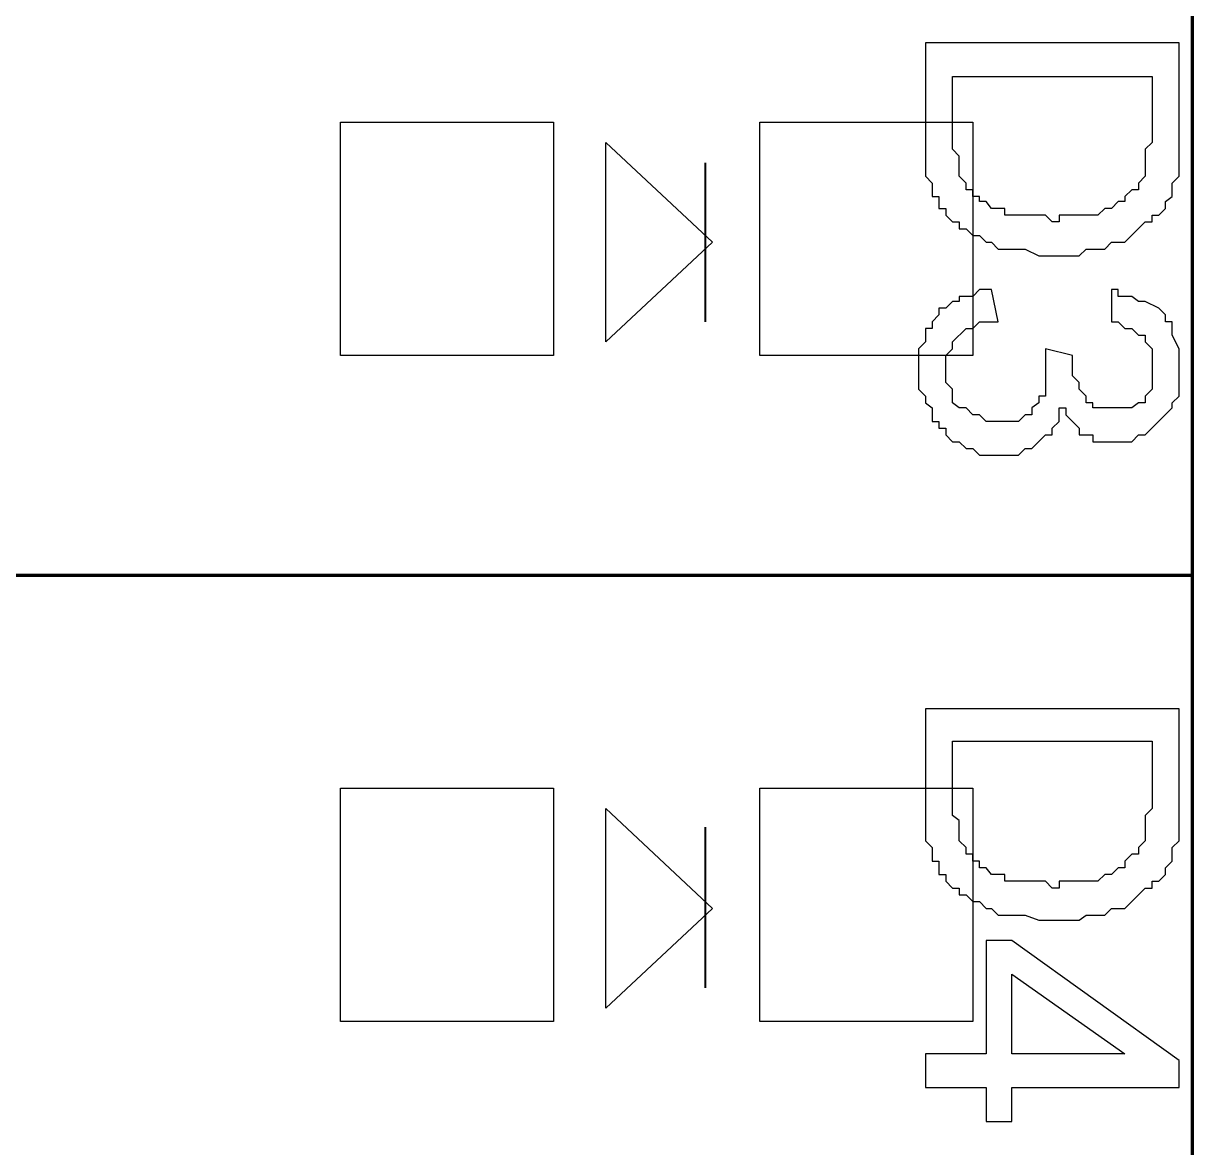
# Model space of a CAD drawing. Header units: millimetres. Extents: x -109 to -14.2, y -107.5 to -24.7.
# Drawn here: x -76.472 to -72.009, y -53.058 to -48.766 of the extents above; entities that cross this region are included whole.
import ezdxf

# ---------------------------------------------------------------- set-up
doc = ezdxf.new("R2010")
doc.units = ezdxf.units.MM
doc.header["$MEASUREMENT"] = 0
doc.layers.add('layer 1', color=7, linetype='Continuous')

msp = doc.modelspace()

# ---------------------------------------------------------------- linework, layer by layer
at = {"layer": 'layer 1', "color": 0, "lineweight": 80}
for points in [[(-72.0095, -91.5042), (-72.0095, -91.5042), (-72.0095, -40.7152), (-72.0095, -40.7152)], [(-80.6507, -50.873), (-80.6507, -50.873), (-72.0095, -50.873), (-72.0095, -50.873)]]:
    msp.add_open_spline(points, degree=3, dxfattribs=at)
at = {"layer": 'layer 1', "color": 0}
for points, knots in [([(-73.0292, -48.8402), (-73.0292, -48.8402), (-72.0611, -48.8402), (-72.0611, -48.8402), (-72.0611, -48.8402), (-72.0611, -48.8402), (-72.0611, -49.35), (-72.0611, -49.35), (-72.0611, -49.35), (-72.0611, -49.35), (-72.0869, -49.3758), (-72.0869, -49.3758), (-72.0869, -49.3758), (-72.0869, -49.3758), (-72.0869, -49.4274), (-72.0869, -49.4274), (-72.0869, -49.4274), (-72.0869, -49.4274), (-72.1128, -49.4468), (-72.1128, -49.4468), (-72.1128, -49.4468), (-72.1128, -49.4468), (-72.1128, -49.4726), (-72.1128, -49.4726), (-72.1128, -49.4726), (-72.1128, -49.4726), (-72.1386, -49.4984), (-72.1386, -49.4984), (-72.1386, -49.4984), (-72.1386, -49.4984), (-72.1644, -49.4984), (-72.1644, -49.4984), (-72.1644, -49.4984), (-72.1644, -49.4984), (-72.1644, -49.5242), (-72.1644, -49.5242), (-72.1644, -49.5242), (-72.1644, -49.5242), (-72.1902, -49.5242), (-72.1902, -49.5242), (-72.1902, -49.5242), (-72.1902, -49.5242), (-72.2676, -49.6017), (-72.2676, -49.6017), (-72.2676, -49.6017), (-72.2676, -49.6017), (-72.3193, -49.6017), (-72.3193, -49.6017), (-72.3193, -49.6017), (-72.3193, -49.6017), (-72.3451, -49.6275), (-72.3451, -49.6275), (-72.3451, -49.6275), (-72.3451, -49.6275), (-72.4161, -49.6275), (-72.4161, -49.6275), (-72.4161, -49.6275), (-72.4161, -49.6275), (-72.4419, -49.6533), (-72.4419, -49.6533), (-72.4419, -49.6533), (-72.4419, -49.6533), (-72.5968, -49.6533), (-72.5968, -49.6533), (-72.5968, -49.6533), (-72.5968, -49.6533), (-72.6484, -49.6275), (-72.6484, -49.6275), (-72.6484, -49.6275), (-72.6484, -49.6275), (-72.7517, -49.6275), (-72.7517, -49.6275), (-72.7517, -49.6275), (-72.7517, -49.6275), (-72.7775, -49.6017), (-72.7775, -49.6017), (-72.7775, -49.6017), (-72.7775, -49.6017), (-72.7968, -49.6017), (-72.7968, -49.6017), (-72.7968, -49.6017), (-72.7968, -49.6017), (-72.8226, -49.5759), (-72.8226, -49.5759), (-72.8226, -49.5759), (-72.8226, -49.5759), (-72.8485, -49.5759), (-72.8485, -49.5759), (-72.8485, -49.5759), (-72.8485, -49.5759), (-72.8743, -49.5501), (-72.8743, -49.5501), (-72.8743, -49.5501), (-72.8743, -49.5501), (-72.9001, -49.5501), (-72.9001, -49.5501), (-72.9001, -49.5501), (-72.9001, -49.5501), (-72.9001, -49.5242), (-72.9001, -49.5242), (-72.9001, -49.5242), (-72.9001, -49.5242), (-72.9259, -49.5242), (-72.9259, -49.5242), (-72.9259, -49.5242), (-72.9259, -49.5242), (-72.9517, -49.4984), (-72.9517, -49.4984), (-72.9517, -49.4984), (-72.9517, -49.4984), (-72.9517, -49.4726), (-72.9517, -49.4726), (-72.9517, -49.4726), (-72.9517, -49.4726), (-72.9775, -49.4726), (-72.9775, -49.4726), (-72.9775, -49.4726), (-72.9775, -49.4726), (-72.9775, -49.4274), (-72.9775, -49.4274), (-72.9775, -49.4274), (-72.9775, -49.4274), (-73.0033, -49.4274), (-73.0033, -49.4274), (-73.0033, -49.4274), (-73.0033, -49.4274), (-73.0033, -49.3758), (-73.0033, -49.3758), (-73.0033, -49.3758), (-73.0033, -49.3758), (-73.0292, -49.35), (-73.0292, -49.35), (-73.0292, -49.35), (-73.0292, -49.35), (-73.0292, -49.1951), (-73.0292, -49.1951), (-73.0292, -49.1951), (-73.0292, -49.1951), (-73.0292, -48.8402), (-73.0292, -48.8402)], [0, 0, 0, 0, 0.027778, 0.027778, 0.027778, 0.027778, 0.055556, 0.055556, 0.055556, 0.055556, 0.083333, 0.083333, 0.083333, 0.083333, 0.111111, 0.111111, 0.111111, 0.111111, 0.138889, 0.138889, 0.138889, 0.138889, 0.166667, 0.166667, 0.166667, 0.166667, 0.194444, 0.194444, 0.194444, 0.194444, 0.222222, 0.222222, 0.222222, 0.222222, 0.25, 0.25, 0.25, 0.25, 0.277778, 0.277778, 0.277778, 0.277778, 0.305556, 0.305556, 0.305556, 0.305556, 0.333333, 0.333333, 0.333333, 0.333333, 0.361111, 0.361111, 0.361111, 0.361111, 0.388889, 0.388889, 0.388889, 0.388889, 0.416667, 0.416667, 0.416667, 0.416667, 0.444444, 0.444444, 0.444444, 0.444444, 0.472222, 0.472222, 0.472222, 0.472222, 0.5, 0.5, 0.5, 0.5, 0.527778, 0.527778, 0.527778, 0.527778, 0.555556, 0.555556, 0.555556, 0.555556, 0.583333, 0.583333, 0.583333, 0.583333, 0.611111, 0.611111, 0.611111, 0.611111, 0.638889, 0.638889, 0.638889, 0.638889, 0.666667, 0.666667, 0.666667, 0.666667, 0.694444, 0.694444, 0.694444, 0.694444, 0.722222, 0.722222, 0.722222, 0.722222, 0.75, 0.75, 0.75, 0.75, 0.777778, 0.777778, 0.777778, 0.777778, 0.805556, 0.805556, 0.805556, 0.805556, 0.833333, 0.833333, 0.833333, 0.833333, 0.861111, 0.861111, 0.861111, 0.861111, 0.888889, 0.888889, 0.888889, 0.888889, 0.916667, 0.916667, 0.916667, 0.916667, 0.944444, 0.944444, 0.944444, 0.944444, 1, 1, 1, 1]), ([(-72.9259, -48.9692), (-72.9259, -48.9692), (-72.9259, -49.2467), (-72.9259, -49.2467), (-72.9259, -49.2467), (-72.9259, -49.2467), (-72.9001, -49.2726), (-72.9001, -49.2726), (-72.9001, -49.2726), (-72.9001, -49.2726), (-72.9001, -49.35), (-72.9001, -49.35), (-72.9001, -49.35), (-72.9001, -49.35), (-72.8743, -49.3758), (-72.8743, -49.3758), (-72.8743, -49.3758), (-72.8743, -49.3758), (-72.8743, -49.4016), (-72.8743, -49.4016), (-72.8743, -49.4016), (-72.8743, -49.4016), (-72.8485, -49.4016), (-72.8485, -49.4016), (-72.8485, -49.4016), (-72.8485, -49.4016), (-72.8485, -49.4274), (-72.8485, -49.4274), (-72.8485, -49.4274), (-72.8485, -49.4274), (-72.8226, -49.4274), (-72.8226, -49.4274), (-72.8226, -49.4274), (-72.8226, -49.4274), (-72.8226, -49.4468), (-72.8226, -49.4468), (-72.8226, -49.4468), (-72.8226, -49.4468), (-72.7968, -49.4468), (-72.7968, -49.4468), (-72.7968, -49.4468), (-72.7968, -49.4468), (-72.7775, -49.4726), (-72.7775, -49.4726), (-72.7775, -49.4726), (-72.7775, -49.4726), (-72.7258, -49.4726), (-72.7258, -49.4726), (-72.7258, -49.4726), (-72.7258, -49.4726), (-72.7258, -49.4984), (-72.7258, -49.4984), (-72.7258, -49.4984), (-72.7258, -49.4984), (-72.5709, -49.4984), (-72.5709, -49.4984), (-72.5709, -49.4984), (-72.5709, -49.4984), (-72.5451, -49.5242), (-72.5451, -49.5242), (-72.5451, -49.5242), (-72.5451, -49.5242), (-72.5193, -49.5242), (-72.5193, -49.5242), (-72.5193, -49.5242), (-72.5193, -49.5242), (-72.5193, -49.4984), (-72.5193, -49.4984), (-72.5193, -49.4984), (-72.5193, -49.4984), (-72.3709, -49.4984), (-72.3709, -49.4984), (-72.3709, -49.4984), (-72.3709, -49.4984), (-72.3451, -49.4726), (-72.3451, -49.4726), (-72.3451, -49.4726), (-72.3451, -49.4726), (-72.3193, -49.4726), (-72.3193, -49.4726), (-72.3193, -49.4726), (-72.3193, -49.4726), (-72.2935, -49.4468), (-72.2935, -49.4468), (-72.2935, -49.4468), (-72.2935, -49.4468), (-72.2676, -49.4468), (-72.2676, -49.4468), (-72.2676, -49.4468), (-72.2676, -49.4468), (-72.2676, -49.4274), (-72.2676, -49.4274), (-72.2676, -49.4274), (-72.2676, -49.4274), (-72.2418, -49.4016), (-72.2418, -49.4016), (-72.2418, -49.4016), (-72.2418, -49.4016), (-72.216, -49.4016), (-72.216, -49.4016), (-72.216, -49.4016), (-72.216, -49.4016), (-72.216, -49.3758), (-72.216, -49.3758), (-72.216, -49.3758), (-72.216, -49.3758), (-72.1902, -49.35), (-72.1902, -49.35), (-72.1902, -49.35), (-72.1902, -49.35), (-72.1902, -49.2467), (-72.1902, -49.2467), (-72.1902, -49.2467), (-72.1902, -49.2467), (-72.1644, -49.2209), (-72.1644, -49.2209), (-72.1644, -49.2209), (-72.1644, -49.2209), (-72.1644, -48.9692), (-72.1644, -48.9692), (-72.1644, -48.9692), (-72.1644, -48.9692), (-72.9259, -48.9692), (-72.9259, -48.9692)], [0, 0, 0, 0, 0.03125, 0.03125, 0.03125, 0.03125, 0.0625, 0.0625, 0.0625, 0.0625, 0.09375, 0.09375, 0.09375, 0.09375, 0.125, 0.125, 0.125, 0.125, 0.15625, 0.15625, 0.15625, 0.15625, 0.1875, 0.1875, 0.1875, 0.1875, 0.21875, 0.21875, 0.21875, 0.21875, 0.25, 0.25, 0.25, 0.25, 0.28125, 0.28125, 0.28125, 0.28125, 0.3125, 0.3125, 0.3125, 0.3125, 0.34375, 0.34375, 0.34375, 0.34375, 0.375, 0.375, 0.375, 0.375, 0.40625, 0.40625, 0.40625, 0.40625, 0.4375, 0.4375, 0.4375, 0.4375, 0.46875, 0.46875, 0.46875, 0.46875, 0.5, 0.5, 0.5, 0.5, 0.53125, 0.53125, 0.53125, 0.53125, 0.5625, 0.5625, 0.5625, 0.5625, 0.59375, 0.59375, 0.59375, 0.59375, 0.625, 0.625, 0.625, 0.625, 0.65625, 0.65625, 0.65625, 0.65625, 0.6875, 0.6875, 0.6875, 0.6875, 0.71875, 0.71875, 0.71875, 0.71875, 0.75, 0.75, 0.75, 0.75, 0.78125, 0.78125, 0.78125, 0.78125, 0.8125, 0.8125, 0.8125, 0.8125, 0.84375, 0.84375, 0.84375, 0.84375, 0.875, 0.875, 0.875, 0.875, 0.90625, 0.90625, 0.90625, 0.90625, 0.9375, 0.9375, 0.9375, 0.9375, 1, 1, 1, 1]), ([(-75.262, -49.1435), (-75.262, -49.1435), (-75.262, -50.0341), (-75.262, -50.0341), (-75.262, -50.0341), (-75.262, -50.0341), (-74.4489, -50.0341), (-74.4489, -50.0341), (-74.4489, -50.0341), (-74.4489, -50.0341), (-74.4489, -49.1435), (-74.4489, -49.1435), (-74.4489, -49.1435), (-74.4489, -49.1435), (-75.262, -49.1435), (-75.262, -49.1435)], [0, 0, 0, 0, 0.2, 0.2, 0.2, 0.2, 0.4, 0.4, 0.4, 0.4, 0.6, 0.6, 0.6, 0.6, 1, 1, 1, 1]), ([(-73.6616, -49.1435), (-73.6616, -49.1435), (-73.6616, -50.0341), (-73.6616, -50.0341), (-73.6616, -50.0341), (-73.6616, -50.0341), (-72.8485, -50.0341), (-72.8485, -50.0341), (-72.8485, -50.0341), (-72.8485, -50.0341), (-72.8485, -49.1435), (-72.8485, -49.1435), (-72.8485, -49.1435), (-72.8485, -49.1435), (-73.6616, -49.1435), (-73.6616, -49.1435)], [0, 0, 0, 0, 0.2, 0.2, 0.2, 0.2, 0.4, 0.4, 0.4, 0.4, 0.6, 0.6, 0.6, 0.6, 1, 1, 1, 1]), ([(-74.2489, -49.9824), (-74.2489, -49.9824), (-73.8423, -49.6017), (-73.8423, -49.6017), (-73.8423, -49.6017), (-73.8423, -49.6017), (-74.2489, -49.2209), (-74.2489, -49.2209), (-74.2489, -49.2209), (-74.2489, -49.2209), (-74.2489, -49.9824), (-74.2489, -49.9824)], [0, 0, 0, 0, 0.25, 0.25, 0.25, 0.25, 0.5, 0.5, 0.5, 0.5, 1, 1, 1, 1]), ([(-72.7775, -49.7824), (-72.7775, -49.7824), (-72.7517, -49.905), (-72.7517, -49.905), (-72.7517, -49.905), (-72.7517, -49.905), (-72.8226, -49.905), (-72.8226, -49.905), (-72.8226, -49.905), (-72.8226, -49.905), (-72.8485, -49.9308), (-72.8485, -49.9308), (-72.8485, -49.9308), (-72.8485, -49.9308), (-72.8743, -49.9308), (-72.8743, -49.9308), (-72.8743, -49.9308), (-72.8743, -49.9308), (-72.9259, -49.9824), (-72.9259, -49.9824), (-72.9259, -49.9824), (-72.9259, -49.9824), (-72.9259, -50.0082), (-72.9259, -50.0082), (-72.9259, -50.0082), (-72.9259, -50.0082), (-72.9517, -50.0341), (-72.9517, -50.0341), (-72.9517, -50.0341), (-72.9517, -50.0341), (-72.9517, -50.1373), (-72.9517, -50.1373), (-72.9517, -50.1373), (-72.9517, -50.1373), (-72.9259, -50.1631), (-72.9259, -50.1631), (-72.9259, -50.1631), (-72.9259, -50.1631), (-72.9259, -50.2147), (-72.9259, -50.2147), (-72.9259, -50.2147), (-72.9259, -50.2147), (-72.9001, -50.2341), (-72.9001, -50.2341), (-72.9001, -50.2341), (-72.9001, -50.2341), (-72.8743, -50.2341), (-72.8743, -50.2341), (-72.8743, -50.2341), (-72.8743, -50.2341), (-72.8485, -50.2599), (-72.8485, -50.2599), (-72.8485, -50.2599), (-72.8485, -50.2599), (-72.8226, -50.2599), (-72.8226, -50.2599), (-72.8226, -50.2599), (-72.8226, -50.2599), (-72.7968, -50.2858), (-72.7968, -50.2858), (-72.7968, -50.2858), (-72.7968, -50.2858), (-72.6742, -50.2858), (-72.6742, -50.2858), (-72.6742, -50.2858), (-72.6742, -50.2858), (-72.6484, -50.2599), (-72.6484, -50.2599), (-72.6484, -50.2599), (-72.6484, -50.2599), (-72.6226, -50.2599), (-72.6226, -50.2599), (-72.6226, -50.2599), (-72.6226, -50.2599), (-72.6226, -50.2341), (-72.6226, -50.2341), (-72.6226, -50.2341), (-72.6226, -50.2341), (-72.5968, -50.2147), (-72.5968, -50.2147), (-72.5968, -50.2147), (-72.5968, -50.2147), (-72.5968, -50.189), (-72.5968, -50.189), (-72.5968, -50.189), (-72.5968, -50.189), (-72.5709, -50.189), (-72.5709, -50.189), (-72.5709, -50.189), (-72.5709, -50.189), (-72.5709, -50.0082), (-72.5709, -50.0082), (-72.5709, -50.0082), (-72.5709, -50.0082), (-72.4677, -50.0341), (-72.4677, -50.0341), (-72.4677, -50.0341), (-72.4677, -50.0341), (-72.4677, -50.1115), (-72.4677, -50.1115), (-72.4677, -50.1115), (-72.4677, -50.1115), (-72.4419, -50.1373), (-72.4419, -50.1373), (-72.4419, -50.1373), (-72.4419, -50.1373), (-72.4419, -50.1631), (-72.4419, -50.1631), (-72.4419, -50.1631), (-72.4419, -50.1631), (-72.4161, -50.189), (-72.4161, -50.189), (-72.4161, -50.189), (-72.4161, -50.189), (-72.4161, -50.2147), (-72.4161, -50.2147), (-72.4161, -50.2147), (-72.4161, -50.2147), (-72.3903, -50.2147), (-72.3903, -50.2147), (-72.3903, -50.2147), (-72.3903, -50.2147), (-72.3903, -50.2341), (-72.3903, -50.2341), (-72.3903, -50.2341), (-72.3903, -50.2341), (-72.2418, -50.2341), (-72.2418, -50.2341), (-72.2418, -50.2341), (-72.2418, -50.2341), (-72.216, -50.2147), (-72.216, -50.2147), (-72.216, -50.2147), (-72.216, -50.2147), (-72.1902, -50.2147), (-72.1902, -50.2147), (-72.1902, -50.2147), (-72.1902, -50.2147), (-72.1902, -50.189), (-72.1902, -50.189), (-72.1902, -50.189), (-72.1902, -50.189), (-72.1644, -50.1631), (-72.1644, -50.1631), (-72.1644, -50.1631), (-72.1644, -50.1631), (-72.1644, -50.0082), (-72.1644, -50.0082), (-72.1644, -50.0082), (-72.1644, -50.0082), (-72.1902, -49.9824), (-72.1902, -49.9824), (-72.1902, -49.9824), (-72.1902, -49.9824), (-72.1902, -49.9566), (-72.1902, -49.9566), (-72.1902, -49.9566), (-72.1902, -49.9566), (-72.216, -49.9566), (-72.216, -49.9566), (-72.216, -49.9566), (-72.216, -49.9566), (-72.2418, -49.9308), (-72.2418, -49.9308), (-72.2418, -49.9308), (-72.2418, -49.9308), (-72.2676, -49.9308), (-72.2676, -49.9308), (-72.2676, -49.9308), (-72.2676, -49.9308), (-72.2935, -49.905), (-72.2935, -49.905), (-72.2935, -49.905), (-72.2935, -49.905), (-72.3193, -49.905), (-72.3193, -49.905), (-72.3193, -49.905), (-72.3193, -49.905), (-72.3193, -49.7824), (-72.3193, -49.7824), (-72.3193, -49.7824), (-72.3193, -49.7824), (-72.2935, -49.7824), (-72.2935, -49.7824), (-72.2935, -49.7824), (-72.2935, -49.7824), (-72.2935, -49.8082), (-72.2935, -49.8082), (-72.2935, -49.8082), (-72.2935, -49.8082), (-72.2418, -49.8082), (-72.2418, -49.8082), (-72.2418, -49.8082), (-72.2418, -49.8082), (-72.216, -49.8275), (-72.216, -49.8275), (-72.216, -49.8275), (-72.216, -49.8275), (-72.1902, -49.8275), (-72.1902, -49.8275), (-72.1902, -49.8275), (-72.1902, -49.8275), (-72.1386, -49.8534), (-72.1386, -49.8534), (-72.1386, -49.8534), (-72.1386, -49.8534), (-72.1128, -49.8792), (-72.1128, -49.8792), (-72.1128, -49.8792), (-72.1128, -49.8792), (-72.1128, -49.905), (-72.1128, -49.905), (-72.1128, -49.905), (-72.1128, -49.905), (-72.0869, -49.905), (-72.0869, -49.905), (-72.0869, -49.905), (-72.0869, -49.905), (-72.0869, -49.9566), (-72.0869, -49.9566), (-72.0869, -49.9566), (-72.0869, -49.9566), (-72.0611, -50.0082), (-72.0611, -50.0082), (-72.0611, -50.0082), (-72.0611, -50.0082), (-72.0611, -50.189), (-72.0611, -50.189), (-72.0611, -50.189), (-72.0611, -50.189), (-72.0869, -50.2147), (-72.0869, -50.2147), (-72.0869, -50.2147), (-72.0869, -50.2147), (-72.0869, -50.2341), (-72.0869, -50.2341), (-72.0869, -50.2341), (-72.0869, -50.2341), (-72.1902, -50.3374), (-72.1902, -50.3374), (-72.1902, -50.3374), (-72.1902, -50.3374), (-72.216, -50.3374), (-72.216, -50.3374), (-72.216, -50.3374), (-72.216, -50.3374), (-72.2418, -50.3632), (-72.2418, -50.3632), (-72.2418, -50.3632), (-72.2418, -50.3632), (-72.3903, -50.3632), (-72.3903, -50.3632), (-72.3903, -50.3632), (-72.3903, -50.3632), (-72.3903, -50.3374), (-72.3903, -50.3374), (-72.3903, -50.3374), (-72.3903, -50.3374), (-72.4419, -50.3374), (-72.4419, -50.3374), (-72.4419, -50.3374), (-72.4419, -50.3374), (-72.4419, -50.3116), (-72.4419, -50.3116), (-72.4419, -50.3116), (-72.4419, -50.3116), (-72.4935, -50.2599), (-72.4935, -50.2599), (-72.4935, -50.2599), (-72.4935, -50.2599), (-72.4935, -50.2341), (-72.4935, -50.2341), (-72.4935, -50.2341), (-72.4935, -50.2341), (-72.5193, -50.2341), (-72.5193, -50.2341), (-72.5193, -50.2341), (-72.5193, -50.2341), (-72.5193, -50.2858), (-72.5193, -50.2858), (-72.5193, -50.2858), (-72.5193, -50.2858), (-72.5451, -50.3116), (-72.5451, -50.3116), (-72.5451, -50.3116), (-72.5451, -50.3116), (-72.5451, -50.3374), (-72.5451, -50.3374), (-72.5451, -50.3374), (-72.5451, -50.3374), (-72.5709, -50.3374), (-72.5709, -50.3374), (-72.5709, -50.3374), (-72.5709, -50.3374), (-72.6226, -50.389), (-72.6226, -50.389), (-72.6226, -50.389), (-72.6226, -50.389), (-72.6484, -50.389), (-72.6484, -50.389), (-72.6484, -50.389), (-72.6484, -50.389), (-72.6742, -50.4148), (-72.6742, -50.4148), (-72.6742, -50.4148), (-72.6742, -50.4148), (-72.8226, -50.4148), (-72.8226, -50.4148), (-72.8226, -50.4148), (-72.8226, -50.4148), (-72.8485, -50.389), (-72.8485, -50.389), (-72.8485, -50.389), (-72.8485, -50.389), (-72.8743, -50.389), (-72.8743, -50.389), (-72.8743, -50.389), (-72.8743, -50.389), (-72.9001, -50.3632), (-72.9001, -50.3632), (-72.9001, -50.3632), (-72.9001, -50.3632), (-72.9259, -50.3632), (-72.9259, -50.3632), (-72.9259, -50.3632), (-72.9259, -50.3632), (-72.9517, -50.3374), (-72.9517, -50.3374), (-72.9517, -50.3374), (-72.9517, -50.3374), (-72.9517, -50.3116), (-72.9517, -50.3116), (-72.9517, -50.3116), (-72.9517, -50.3116), (-72.9775, -50.3116), (-72.9775, -50.3116), (-72.9775, -50.3116), (-72.9775, -50.3116), (-72.9775, -50.2858), (-72.9775, -50.2858), (-72.9775, -50.2858), (-72.9775, -50.2858), (-73.0033, -50.2858), (-73.0033, -50.2858), (-73.0033, -50.2858), (-73.0033, -50.2858), (-73.0033, -50.2341), (-73.0033, -50.2341), (-73.0033, -50.2341), (-73.0033, -50.2341), (-73.0292, -50.2147), (-73.0292, -50.2147), (-73.0292, -50.2147), (-73.0292, -50.2147), (-73.0292, -50.189), (-73.0292, -50.189), (-73.0292, -50.189), (-73.0292, -50.189), (-73.055, -50.1631), (-73.055, -50.1631), (-73.055, -50.1631), (-73.055, -50.1631), (-73.055, -50.0082), (-73.055, -50.0082), (-73.055, -50.0082), (-73.055, -50.0082), (-73.0292, -49.9824), (-73.0292, -49.9824), (-73.0292, -49.9824), (-73.0292, -49.9824), (-73.0292, -49.9308), (-73.0292, -49.9308), (-73.0292, -49.9308), (-73.0292, -49.9308), (-73.0033, -49.9308), (-73.0033, -49.9308), (-73.0033, -49.9308), (-73.0033, -49.9308), (-73.0033, -49.905), (-73.0033, -49.905), (-73.0033, -49.905), (-73.0033, -49.905), (-72.9775, -49.8792), (-72.9775, -49.8792), (-72.9775, -49.8792), (-72.9775, -49.8792), (-72.9775, -49.8534), (-72.9775, -49.8534), (-72.9775, -49.8534), (-72.9775, -49.8534), (-72.9517, -49.8534), (-72.9517, -49.8534), (-72.9517, -49.8534), (-72.9517, -49.8534), (-72.9259, -49.8275), (-72.9259, -49.8275), (-72.9259, -49.8275), (-72.9259, -49.8275), (-72.9001, -49.8275), (-72.9001, -49.8275), (-72.9001, -49.8275), (-72.9001, -49.8275), (-72.9001, -49.8082), (-72.9001, -49.8082), (-72.9001, -49.8082), (-72.9001, -49.8082), (-72.8485, -49.8082), (-72.8485, -49.8082), (-72.8485, -49.8082), (-72.8485, -49.8082), (-72.8226, -49.7824), (-72.8226, -49.7824), (-72.8226, -49.7824), (-72.8226, -49.7824), (-72.7775, -49.7824), (-72.7775, -49.7824)], [0, 0, 0, 0, 0.009524, 0.009524, 0.009524, 0.009524, 0.019048, 0.019048, 0.019048, 0.019048, 0.028571, 0.028571, 0.028571, 0.028571, 0.038095, 0.038095, 0.038095, 0.038095, 0.047619, 0.047619, 0.047619, 0.047619, 0.057143, 0.057143, 0.057143, 0.057143, 0.066667, 0.066667, 0.066667, 0.066667, 0.07619, 0.07619, 0.07619, 0.07619, 0.085714, 0.085714, 0.085714, 0.085714, 0.095238, 0.095238, 0.095238, 0.095238, 0.104762, 0.104762, 0.104762, 0.104762, 0.114286, 0.114286, 0.114286, 0.114286, 0.12381, 0.12381, 0.12381, 0.12381, 0.133333, 0.133333, 0.133333, 0.133333, 0.142857, 0.142857, 0.142857, 0.142857, 0.152381, 0.152381, 0.152381, 0.152381, 0.161905, 0.161905, 0.161905, 0.161905, 0.171429, 0.171429, 0.171429, 0.171429, 0.180952, 0.180952, 0.180952, 0.180952, 0.190476, 0.190476, 0.190476, 0.190476, 0.2, 0.2, 0.2, 0.2, 0.209524, 0.209524, 0.209524, 0.209524, 0.219048, 0.219048, 0.219048, 0.219048, 0.228571, 0.228571, 0.228571, 0.228571, 0.238095, 0.238095, 0.238095, 0.238095, 0.247619, 0.247619, 0.247619, 0.247619, 0.257143, 0.257143, 0.257143, 0.257143, 0.266667, 0.266667, 0.266667, 0.266667, 0.27619, 0.27619, 0.27619, 0.27619, 0.285714, 0.285714, 0.285714, 0.285714, 0.295238, 0.295238, 0.295238, 0.295238, 0.304762, 0.304762, 0.304762, 0.304762, 0.314286, 0.314286, 0.314286, 0.314286, 0.32381, 0.32381, 0.32381, 0.32381, 0.333333, 0.333333, 0.333333, 0.333333, 0.342857, 0.342857, 0.342857, 0.342857, 0.352381, 0.352381, 0.352381, 0.352381, 0.361905, 0.361905, 0.361905, 0.361905, 0.371429, 0.371429, 0.371429, 0.371429, 0.380952, 0.380952, 0.380952, 0.380952, 0.390476, 0.390476, 0.390476, 0.390476, 0.4, 0.4, 0.4, 0.4, 0.409524, 0.409524, 0.409524, 0.409524, 0.419048, 0.419048, 0.419048, 0.419048, 0.428571, 0.428571, 0.428571, 0.428571, 0.438095, 0.438095, 0.438095, 0.438095, 0.447619, 0.447619, 0.447619, 0.447619, 0.457143, 0.457143, 0.457143, 0.457143, 0.466667, 0.466667, 0.466667, 0.466667, 0.47619, 0.47619, 0.47619, 0.47619, 0.485714, 0.485714, 0.485714, 0.485714, 0.495238, 0.495238, 0.495238, 0.495238, 0.504762, 0.504762, 0.504762, 0.504762, 0.514286, 0.514286, 0.514286, 0.514286, 0.52381, 0.52381, 0.52381, 0.52381, 0.533333, 0.533333, 0.533333, 0.533333, 0.542857, 0.542857, 0.542857, 0.542857, 0.552381, 0.552381, 0.552381, 0.552381, 0.561905, 0.561905, 0.561905, 0.561905, 0.571429, 0.571429, 0.571429, 0.571429, 0.580952, 0.580952, 0.580952, 0.580952, 0.590476, 0.590476, 0.590476, 0.590476, 0.6, 0.6, 0.6, 0.6, 0.609524, 0.609524, 0.609524, 0.609524, 0.619048, 0.619048, 0.619048, 0.619048, 0.628571, 0.628571, 0.628571, 0.628571, 0.638095, 0.638095, 0.638095, 0.638095, 0.647619, 0.647619, 0.647619, 0.647619, 0.657143, 0.657143, 0.657143, 0.657143, 0.666667, 0.666667, 0.666667, 0.666667, 0.67619, 0.67619, 0.67619, 0.67619, 0.685714, 0.685714, 0.685714, 0.685714, 0.695238, 0.695238, 0.695238, 0.695238, 0.704762, 0.704762, 0.704762, 0.704762, 0.714286, 0.714286, 0.714286, 0.714286, 0.72381, 0.72381, 0.72381, 0.72381, 0.733333, 0.733333, 0.733333, 0.733333, 0.742857, 0.742857, 0.742857, 0.742857, 0.752381, 0.752381, 0.752381, 0.752381, 0.761905, 0.761905, 0.761905, 0.761905, 0.771429, 0.771429, 0.771429, 0.771429, 0.780952, 0.780952, 0.780952, 0.780952, 0.790476, 0.790476, 0.790476, 0.790476, 0.8, 0.8, 0.8, 0.8, 0.809524, 0.809524, 0.809524, 0.809524, 0.819048, 0.819048, 0.819048, 0.819048, 0.828571, 0.828571, 0.828571, 0.828571, 0.838095, 0.838095, 0.838095, 0.838095, 0.847619, 0.847619, 0.847619, 0.847619, 0.857143, 0.857143, 0.857143, 0.857143, 0.866667, 0.866667, 0.866667, 0.866667, 0.87619, 0.87619, 0.87619, 0.87619, 0.885714, 0.885714, 0.885714, 0.885714, 0.895238, 0.895238, 0.895238, 0.895238, 0.904762, 0.904762, 0.904762, 0.904762, 0.914286, 0.914286, 0.914286, 0.914286, 0.92381, 0.92381, 0.92381, 0.92381, 0.933333, 0.933333, 0.933333, 0.933333, 0.942857, 0.942857, 0.942857, 0.942857, 0.952381, 0.952381, 0.952381, 0.952381, 0.961905, 0.961905, 0.961905, 0.961905, 0.971429, 0.971429, 0.971429, 0.971429, 0.980952, 0.980952, 0.980952, 0.980952, 1, 1, 1, 1]), ([(-73.0292, -51.3828), (-73.0292, -51.3828), (-72.0611, -51.3828), (-72.0611, -51.3828), (-72.0611, -51.3828), (-72.0611, -51.3828), (-72.0611, -51.8862), (-72.0611, -51.8862), (-72.0611, -51.8862), (-72.0611, -51.8862), (-72.0869, -51.912), (-72.0869, -51.912), (-72.0869, -51.912), (-72.0869, -51.912), (-72.0869, -51.9637), (-72.0869, -51.9637), (-72.0869, -51.9637), (-72.0869, -51.9637), (-72.1128, -51.9895), (-72.1128, -51.9895), (-72.1128, -51.9895), (-72.1128, -51.9895), (-72.1128, -52.0153), (-72.1128, -52.0153), (-72.1128, -52.0153), (-72.1128, -52.0153), (-72.1386, -52.0411), (-72.1386, -52.0411), (-72.1386, -52.0411), (-72.1386, -52.0411), (-72.1644, -52.0411), (-72.1644, -52.0411), (-72.1644, -52.0411), (-72.1644, -52.0411), (-72.1644, -52.0669), (-72.1644, -52.0669), (-72.1644, -52.0669), (-72.1644, -52.0669), (-72.1902, -52.0669), (-72.1902, -52.0669), (-72.1902, -52.0669), (-72.1902, -52.0669), (-72.2676, -52.1444), (-72.2676, -52.1444), (-72.2676, -52.1444), (-72.2676, -52.1444), (-72.3193, -52.1444), (-72.3193, -52.1444), (-72.3193, -52.1444), (-72.3193, -52.1444), (-72.3451, -52.1702), (-72.3451, -52.1702), (-72.3451, -52.1702), (-72.3451, -52.1702), (-72.4161, -52.1702), (-72.4161, -52.1702), (-72.4161, -52.1702), (-72.4161, -52.1702), (-72.4419, -52.1895), (-72.4419, -52.1895), (-72.4419, -52.1895), (-72.4419, -52.1895), (-72.5968, -52.1895), (-72.5968, -52.1895), (-72.5968, -52.1895), (-72.5968, -52.1895), (-72.6484, -52.1702), (-72.6484, -52.1702), (-72.6484, -52.1702), (-72.6484, -52.1702), (-72.7517, -52.1702), (-72.7517, -52.1702), (-72.7517, -52.1702), (-72.7517, -52.1702), (-72.7775, -52.1444), (-72.7775, -52.1444), (-72.7775, -52.1444), (-72.7775, -52.1444), (-72.7968, -52.1444), (-72.7968, -52.1444), (-72.7968, -52.1444), (-72.7968, -52.1444), (-72.8226, -52.1185), (-72.8226, -52.1185), (-72.8226, -52.1185), (-72.8226, -52.1185), (-72.8485, -52.1185), (-72.8485, -52.1185), (-72.8485, -52.1185), (-72.8485, -52.1185), (-72.8743, -52.0927), (-72.8743, -52.0927), (-72.8743, -52.0927), (-72.8743, -52.0927), (-72.9001, -52.0927), (-72.9001, -52.0927), (-72.9001, -52.0927), (-72.9001, -52.0927), (-72.9001, -52.0669), (-72.9001, -52.0669), (-72.9001, -52.0669), (-72.9001, -52.0669), (-72.9259, -52.0669), (-72.9259, -52.0669), (-72.9259, -52.0669), (-72.9259, -52.0669), (-72.9517, -52.0411), (-72.9517, -52.0411), (-72.9517, -52.0411), (-72.9517, -52.0411), (-72.9517, -52.0153), (-72.9517, -52.0153), (-72.9517, -52.0153), (-72.9517, -52.0153), (-72.9775, -52.0153), (-72.9775, -52.0153), (-72.9775, -52.0153), (-72.9775, -52.0153), (-72.9775, -51.9637), (-72.9775, -51.9637), (-72.9775, -51.9637), (-72.9775, -51.9637), (-73.0033, -51.9637), (-73.0033, -51.9637), (-73.0033, -51.9637), (-73.0033, -51.9637), (-73.0033, -51.912), (-73.0033, -51.912), (-73.0033, -51.912), (-73.0033, -51.912), (-73.0292, -51.8862), (-73.0292, -51.8862), (-73.0292, -51.8862), (-73.0292, -51.8862), (-73.0292, -51.7378), (-73.0292, -51.7378), (-73.0292, -51.7378), (-73.0292, -51.7378), (-73.0292, -51.3828), (-73.0292, -51.3828)], [0, 0, 0, 0, 0.027778, 0.027778, 0.027778, 0.027778, 0.055556, 0.055556, 0.055556, 0.055556, 0.083333, 0.083333, 0.083333, 0.083333, 0.111111, 0.111111, 0.111111, 0.111111, 0.138889, 0.138889, 0.138889, 0.138889, 0.166667, 0.166667, 0.166667, 0.166667, 0.194444, 0.194444, 0.194444, 0.194444, 0.222222, 0.222222, 0.222222, 0.222222, 0.25, 0.25, 0.25, 0.25, 0.277778, 0.277778, 0.277778, 0.277778, 0.305556, 0.305556, 0.305556, 0.305556, 0.333333, 0.333333, 0.333333, 0.333333, 0.361111, 0.361111, 0.361111, 0.361111, 0.388889, 0.388889, 0.388889, 0.388889, 0.416667, 0.416667, 0.416667, 0.416667, 0.444444, 0.444444, 0.444444, 0.444444, 0.472222, 0.472222, 0.472222, 0.472222, 0.5, 0.5, 0.5, 0.5, 0.527778, 0.527778, 0.527778, 0.527778, 0.555556, 0.555556, 0.555556, 0.555556, 0.583333, 0.583333, 0.583333, 0.583333, 0.611111, 0.611111, 0.611111, 0.611111, 0.638889, 0.638889, 0.638889, 0.638889, 0.666667, 0.666667, 0.666667, 0.666667, 0.694444, 0.694444, 0.694444, 0.694444, 0.722222, 0.722222, 0.722222, 0.722222, 0.75, 0.75, 0.75, 0.75, 0.777778, 0.777778, 0.777778, 0.777778, 0.805556, 0.805556, 0.805556, 0.805556, 0.833333, 0.833333, 0.833333, 0.833333, 0.861111, 0.861111, 0.861111, 0.861111, 0.888889, 0.888889, 0.888889, 0.888889, 0.916667, 0.916667, 0.916667, 0.916667, 0.944444, 0.944444, 0.944444, 0.944444, 1, 1, 1, 1]), ([(-72.9259, -51.5055), (-72.9259, -51.5055), (-72.9259, -51.7894), (-72.9259, -51.7894), (-72.9259, -51.7894), (-72.9259, -51.7894), (-72.9001, -51.8088), (-72.9001, -51.8088), (-72.9001, -51.8088), (-72.9001, -51.8088), (-72.9001, -51.8862), (-72.9001, -51.8862), (-72.9001, -51.8862), (-72.9001, -51.8862), (-72.8743, -51.912), (-72.8743, -51.912), (-72.8743, -51.912), (-72.8743, -51.912), (-72.8743, -51.9378), (-72.8743, -51.9378), (-72.8743, -51.9378), (-72.8743, -51.9378), (-72.8485, -51.9378), (-72.8485, -51.9378), (-72.8485, -51.9378), (-72.8485, -51.9378), (-72.8485, -51.9637), (-72.8485, -51.9637), (-72.8485, -51.9637), (-72.8485, -51.9637), (-72.8226, -51.9637), (-72.8226, -51.9637), (-72.8226, -51.9637), (-72.8226, -51.9637), (-72.8226, -51.9895), (-72.8226, -51.9895), (-72.8226, -51.9895), (-72.8226, -51.9895), (-72.7968, -51.9895), (-72.7968, -51.9895), (-72.7968, -51.9895), (-72.7968, -51.9895), (-72.7775, -52.0153), (-72.7775, -52.0153), (-72.7775, -52.0153), (-72.7775, -52.0153), (-72.7258, -52.0153), (-72.7258, -52.0153), (-72.7258, -52.0153), (-72.7258, -52.0153), (-72.7258, -52.0411), (-72.7258, -52.0411), (-72.7258, -52.0411), (-72.7258, -52.0411), (-72.5709, -52.0411), (-72.5709, -52.0411), (-72.5709, -52.0411), (-72.5709, -52.0411), (-72.5451, -52.0669), (-72.5451, -52.0669), (-72.5451, -52.0669), (-72.5451, -52.0669), (-72.5193, -52.0669), (-72.5193, -52.0669), (-72.5193, -52.0669), (-72.5193, -52.0669), (-72.5193, -52.0411), (-72.5193, -52.0411), (-72.5193, -52.0411), (-72.5193, -52.0411), (-72.3709, -52.0411), (-72.3709, -52.0411), (-72.3709, -52.0411), (-72.3709, -52.0411), (-72.3451, -52.0153), (-72.3451, -52.0153), (-72.3451, -52.0153), (-72.3451, -52.0153), (-72.3193, -52.0153), (-72.3193, -52.0153), (-72.3193, -52.0153), (-72.3193, -52.0153), (-72.2935, -51.9895), (-72.2935, -51.9895), (-72.2935, -51.9895), (-72.2935, -51.9895), (-72.2676, -51.9895), (-72.2676, -51.9895), (-72.2676, -51.9895), (-72.2676, -51.9895), (-72.2676, -51.9637), (-72.2676, -51.9637), (-72.2676, -51.9637), (-72.2676, -51.9637), (-72.2418, -51.9378), (-72.2418, -51.9378), (-72.2418, -51.9378), (-72.2418, -51.9378), (-72.216, -51.9378), (-72.216, -51.9378), (-72.216, -51.9378), (-72.216, -51.9378), (-72.216, -51.912), (-72.216, -51.912), (-72.216, -51.912), (-72.216, -51.912), (-72.1902, -51.8862), (-72.1902, -51.8862), (-72.1902, -51.8862), (-72.1902, -51.8862), (-72.1902, -51.7894), (-72.1902, -51.7894), (-72.1902, -51.7894), (-72.1902, -51.7894), (-72.1644, -51.7636), (-72.1644, -51.7636), (-72.1644, -51.7636), (-72.1644, -51.7636), (-72.1644, -51.5055), (-72.1644, -51.5055), (-72.1644, -51.5055), (-72.1644, -51.5055), (-72.9259, -51.5055), (-72.9259, -51.5055)], [0, 0, 0, 0, 0.03125, 0.03125, 0.03125, 0.03125, 0.0625, 0.0625, 0.0625, 0.0625, 0.09375, 0.09375, 0.09375, 0.09375, 0.125, 0.125, 0.125, 0.125, 0.15625, 0.15625, 0.15625, 0.15625, 0.1875, 0.1875, 0.1875, 0.1875, 0.21875, 0.21875, 0.21875, 0.21875, 0.25, 0.25, 0.25, 0.25, 0.28125, 0.28125, 0.28125, 0.28125, 0.3125, 0.3125, 0.3125, 0.3125, 0.34375, 0.34375, 0.34375, 0.34375, 0.375, 0.375, 0.375, 0.375, 0.40625, 0.40625, 0.40625, 0.40625, 0.4375, 0.4375, 0.4375, 0.4375, 0.46875, 0.46875, 0.46875, 0.46875, 0.5, 0.5, 0.5, 0.5, 0.53125, 0.53125, 0.53125, 0.53125, 0.5625, 0.5625, 0.5625, 0.5625, 0.59375, 0.59375, 0.59375, 0.59375, 0.625, 0.625, 0.625, 0.625, 0.65625, 0.65625, 0.65625, 0.65625, 0.6875, 0.6875, 0.6875, 0.6875, 0.71875, 0.71875, 0.71875, 0.71875, 0.75, 0.75, 0.75, 0.75, 0.78125, 0.78125, 0.78125, 0.78125, 0.8125, 0.8125, 0.8125, 0.8125, 0.84375, 0.84375, 0.84375, 0.84375, 0.875, 0.875, 0.875, 0.875, 0.90625, 0.90625, 0.90625, 0.90625, 0.9375, 0.9375, 0.9375, 0.9375, 1, 1, 1, 1]), ([(-75.262, -51.6861), (-75.262, -51.6861), (-75.262, -52.5767), (-75.262, -52.5767), (-75.262, -52.5767), (-75.262, -52.5767), (-74.4489, -52.5767), (-74.4489, -52.5767), (-74.4489, -52.5767), (-74.4489, -52.5767), (-74.4489, -51.6861), (-74.4489, -51.6861), (-74.4489, -51.6861), (-74.4489, -51.6861), (-75.262, -51.6861), (-75.262, -51.6861)], [0, 0, 0, 0, 0.2, 0.2, 0.2, 0.2, 0.4, 0.4, 0.4, 0.4, 0.6, 0.6, 0.6, 0.6, 1, 1, 1, 1]), ([(-73.6616, -51.6861), (-73.6616, -51.6861), (-73.6616, -52.5767), (-73.6616, -52.5767), (-73.6616, -52.5767), (-73.6616, -52.5767), (-72.8485, -52.5767), (-72.8485, -52.5767), (-72.8485, -52.5767), (-72.8485, -52.5767), (-72.8485, -51.6861), (-72.8485, -51.6861), (-72.8485, -51.6861), (-72.8485, -51.6861), (-73.6616, -51.6861), (-73.6616, -51.6861)], [0, 0, 0, 0, 0.2, 0.2, 0.2, 0.2, 0.4, 0.4, 0.4, 0.4, 0.6, 0.6, 0.6, 0.6, 1, 1, 1, 1]), ([(-74.2489, -52.5251), (-74.2489, -52.5251), (-73.8423, -52.1444), (-73.8423, -52.1444), (-73.8423, -52.1444), (-73.8423, -52.1444), (-74.2489, -51.7636), (-74.2489, -51.7636), (-74.2489, -51.7636), (-74.2489, -51.7636), (-74.2489, -52.5251), (-74.2489, -52.5251)], [0, 0, 0, 0, 0.25, 0.25, 0.25, 0.25, 0.5, 0.5, 0.5, 0.5, 1, 1, 1, 1]), ([(-73.0292, -52.6994), (-73.0292, -52.6994), (-72.7968, -52.6994), (-72.7968, -52.6994), (-72.7968, -52.6994), (-72.7968, -52.6994), (-72.7968, -52.267), (-72.7968, -52.267), (-72.7968, -52.267), (-72.7968, -52.267), (-72.7, -52.267), (-72.7, -52.267), (-72.7, -52.267), (-72.7, -52.267), (-72.0611, -52.7252), (-72.0611, -52.7252), (-72.0611, -52.7252), (-72.0611, -52.7252), (-72.0611, -52.8284), (-72.0611, -52.8284), (-72.0611, -52.8284), (-72.0611, -52.8284), (-72.7, -52.8284), (-72.7, -52.8284), (-72.7, -52.8284), (-72.7, -52.8284), (-72.7, -52.9575), (-72.7, -52.9575), (-72.7, -52.9575), (-72.7, -52.9575), (-72.7968, -52.9575), (-72.7968, -52.9575), (-72.7968, -52.9575), (-72.7968, -52.9575), (-72.7968, -52.8284), (-72.7968, -52.8284), (-72.7968, -52.8284), (-72.7968, -52.8284), (-73.0292, -52.8284), (-73.0292, -52.8284), (-73.0292, -52.8284), (-73.0292, -52.8284), (-73.0292, -52.6994), (-73.0292, -52.6994)], [0, 0, 0, 0, 0.083333, 0.083333, 0.083333, 0.083333, 0.166667, 0.166667, 0.166667, 0.166667, 0.25, 0.25, 0.25, 0.25, 0.333333, 0.333333, 0.333333, 0.333333, 0.416667, 0.416667, 0.416667, 0.416667, 0.5, 0.5, 0.5, 0.5, 0.583333, 0.583333, 0.583333, 0.583333, 0.666667, 0.666667, 0.666667, 0.666667, 0.75, 0.75, 0.75, 0.75, 0.833333, 0.833333, 0.833333, 0.833333, 1, 1, 1, 1]), ([(-72.7, -52.6994), (-72.7, -52.6994), (-72.2676, -52.6994), (-72.2676, -52.6994), (-72.2676, -52.6994), (-72.2676, -52.6994), (-72.7, -52.396), (-72.7, -52.396), (-72.7, -52.396), (-72.7, -52.396), (-72.7, -52.6994), (-72.7, -52.6994)], [0, 0, 0, 0, 0.25, 0.25, 0.25, 0.25, 0.5, 0.5, 0.5, 0.5, 1, 1, 1, 1])]:
    msp.add_open_spline(points, degree=3, knots=knots, dxfattribs=at)
at = {"layer": 'layer 1', "color": 0, "lineweight": 40}
for points in [[(-73.8681, -49.905), (-73.8681, -49.905), (-73.8681, -49.2984), (-73.8681, -49.2984)], [(-73.8681, -52.4477), (-73.8681, -52.4477), (-73.8681, -51.8346), (-73.8681, -51.8346)]]:
    msp.add_open_spline(points, degree=3, dxfattribs=at)

doc.saveas('drawing.dxf')
